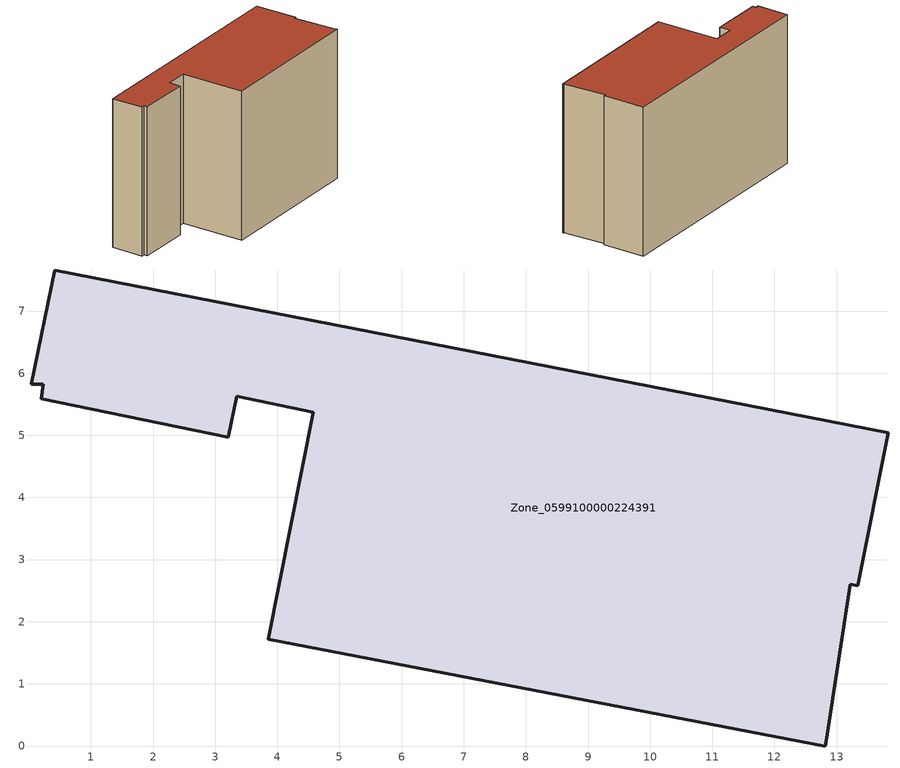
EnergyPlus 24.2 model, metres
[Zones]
Zone_0599100000224391
 floor ground (C_G): 0.42,7.66 13.83,5.04 13.34,2.58 13.22,2.6 12.84,0.08 12.82,0 3.85,1.72 4.58,5.37 3.35,5.63 3.21,4.97 0.2,5.59 0.23,5.82 0.04,5.83 z0
 wall outside (C_F): 13.83,5.04 0.42,7.66 0.04,5.83 0.23,5.82 0.2,5.59 3.21,4.97 3.35,5.63 4.58,5.37 3.85,1.72 12.82,0 12.84,0.08 13.22,2.6 13.34,2.58 13.83,5.04 z0:8.72
 roof outside (C_R): 0.04,5.83 0.23,5.82 0.2,5.59 3.21,4.97 3.35,5.63 4.58,5.37 3.85,1.72 12.82,0 12.84,0.08 13.22,2.6 13.34,2.58 13.83,5.04 0.42,7.66 z8.72
[BUILDING]
Pand.0599100000224391: North Axis=0; Terrain=City; Loads Convergence Tolerance Value=0.04; Temperature Convergence Tolerance Value=0.4; Solar Distribution=FullExterior; Maximum Number of Warmup Days=25; Minimum Number of Warmup Days=1
[Site:Location]
Rotterdam.The.Hague.AP_ZH_NLD Design_Conditions: Latitude=51.96; Longitude=4.45; Time Zone=1; Elevation=-4.5
[SITE:GROUNDTEMPERATURE:BUILDINGSURFACE]
18, 18, 18, 18, 18, 18, 18, 18, 18, 18, 18, 18
[MATERIAL] Thermal Absorptance=0.9; Solar Absorptance=0.7; Visible Absorptance=0.7
Name | Roughness | Thickness | Conductivity | Density | Specific Heat
G.TI.1975-1991 | MediumSmooth | 0.15 | 0.288461 | 540 | 1210
F.TI.1975-1991 | Rough | 0.3 | 0.230769 | 1920 | 840
R.TI.1975-1991 | MediumRough | 0.2 | 0.153846 | 1500 | 1000
[CONSTRUCTION]
C_G: G.TI.1975-1991
C_F: F.TI.1975-1991
C_R: R.TI.1975-1991
[ZONE]
Zone_0599100000224391: Type=1; Multiplier=1; Ceiling Height=Autocalculate; Volume=Autocalculate; Floor Area=autocalculate; Part of Total Floor Area=Yes
[ZONEINFILTRATION:DESIGNFLOWRATE]
Infil_Zone_0599100000224391: Zone or ZoneList or Space or SpaceList=Zone_0599100000224391; Schedule=AlwaysOn; Design Flow Rate Calculation Method=Flow/Area; Flow Rate per Floor Area=0.003; Constant Term Coefficient=1; Temperature Term Coefficient=0; Velocity Term Coefficient=0; Velocity Squared Term Coefficient=0
[HVACTEMPLATE:ZONE:IDEALLOADSAIRSYSTEM]
Zone_0599100000224391: Maximum Heating Supply Air Temperature=50; Minimum Cooling Supply Air Temperature=13; Maximum Heating Supply Air Humidity Ratio=0.0156; Minimum Cooling Supply Air Humidity Ratio=0.0077; Heating Limit=NoLimit; Cooling Limit=NoLimit; Dehumidification Control Type=ConstantSensibleHeatRatio; Cooling Sensible Heat Ratio=0.7; Dehumidification Setpoint=60; Humidification Control Type=None; Humidification Setpoint=30; Outdoor Air Method=None; Outdoor Air Flow Rate per Person=0.00944; Outdoor Air Flow Rate per Zone Floor Area=0; Outdoor Air Flow Rate per Zone=0; Demand Controlled Ventilation Type=None; Outdoor Air Economizer Type=NoEconomizer; Heat Recovery Type=None; Sensible Heat Recovery Effectiveness=0.7; Latent Heat Recovery Effectiveness=0.65
[ZONECONTROL:THERMOSTAT]
ThermostatControl_Zone_0599100000224391: Zone or ZoneList=Zone_0599100000224391; Control Type Schedule=DualSetpointControlType; Control 1=Thermostat_Zone_0599100000224391; Temperature Difference Between Cutout And Setpoint=0
[THERMOSTATSETPOINT:DUALSETPOINT]
Thermostat_Zone_0599100000224391: Heating Setpoint Temperature Schedule=HeatingSetpoint_Zone_0599100000224391; Cooling Setpoint Temperature Schedule=CoolingSetpoint_Zone_0599100000224391
[SCHEDULE:COMPACT]
HeatingSetpoint_Zone_0599100000224391: Through: 12/31, For: AllDays, Until: 24:00, 21
CoolingSetpoint_Zone_0599100000224391: Through: 12/31, For: AllDays, Until: 24:00, 24
DualSetpointControlType: Through: 12/31, For: AllDays, Until: 24:00, 4
AlwaysOn: Through: 12/31, For: AllDays, Until: 24:00, 1
